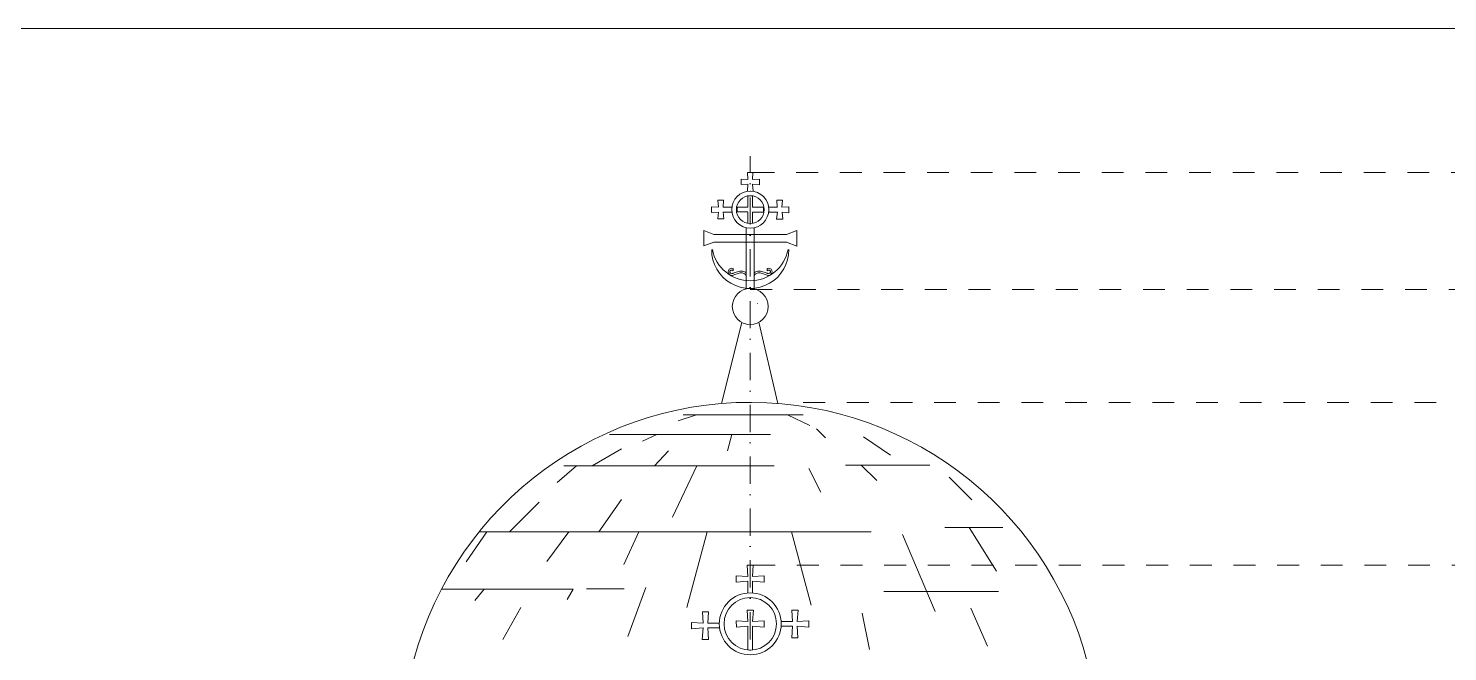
# Model space of a CAD drawing. Header units: millimetres. Extents: x -490789 to -449459, y 209001 to 327650.
# Drawn here: x -479871 to -470695, y 293554 to 297583 of the extents above; entities that cross this region are included whole.
import ezdxf

# ---------------------------------------------------------------- set-up
doc = ezdxf.new("R2010")
doc.units = ezdxf.units.MM
doc.header["$MEASUREMENT"] = 0
doc.linetypes.add('Штриховая', pattern=[282.222223, 141.111112, -141.111112])
doc.linetypes.add('Штрихпунктирная', pattern=[335.138881, 176.388884, -88.194442, 0, -70.555556])
for name, color, linetype, lineweight in [('0_Ном._пера__7_Ном._пера__7_Ном._пера__7', 7, 'Continuous', 18), ('0_Ном_пера__14_Ном_пера__14_Ном_пера__14_Ном_пера__14_Ном_пера__14_Ном_пера__14_Ном_пера__14_Ном_пера__14_Ном_пера__14_Ном_пера__14_Ном_пера__14_Ном_пера__14_Ном_пера__14_Ном_пера__14_Ном_пера__14_Ном_пера__14_Ном_пера__14_Ном._пера__14_Ном_пера__14_Ном_2_Ном._пера__8', 8, 'Continuous', 18), ('0_Ном_пера__15_Ном_пера__15_Ном_пера__15_Ном_пера__15_Ном_пера__15_Ном_пера__15_Ном_пера__15_Ном_пера__15_Ном_пера__15_Ном_пера__15_Ном_пера__15_Ном_пера__15_Ном_пера__15_Ном_пера__15_Ном_пера__15_Ном._пера__15_Ном_пера__15_Ном._пера__15_Ном_пера__15_Но_1_Ном._пера__8', 8, 'Continuous', 18), ('0_Ном_пера__1_Ном_пера__1_Ном_пера__1_Ном_пера__1_Ном_пера__1_Ном_пера__1_Ном_пера__1_Ном_пера__1_Ном_пера__1_Ном_пера__12_Ном_пера__12_Ном_пера__12_Ном_пера__12_Ном_пера__12_Ном_пера__12_Ном_пера__12_Ном_пера__12_Ном_пера__1_Ном_пера__1_Ном_пера__1_Ном_9_Ном._пера__12', 12, 'Continuous', 18), ('0_Ном_пера__7_Ном_пера__7_Ном_пера__7_Ном_пера__7_Ном_пера__7_Ном_пера__7_Ном_пера__7_Ном_пера__7_Ном_пера__7_Ном_пера__7_Ном_пера__7_Ном_пера__7_Ном_пера__7_Ном_пера__7_Ном_пера__7_Ном_пера__7_Ном_пера__7_Ном_пера__7_Ном_пера__7_Ном_пера__7_Ном_пера__7_8_Ном._пера__7', 7, 'Continuous', 18), ('0_Ном_пера__7_Ном_пера__7_Ном_пера__7_Ном_пера__7_Ном_пера__7_Ном_пера__7_Ном_пера__7_Ном_пера__7_Ном_пера__7_Ном_пера__7_Ном_пера__7_Ном_пера__7_Ном_пера__7_Ном_пера__7_Ном_пера__7_Ном_пера__7_Ном_пера__7_Ном_пера__7_Ном_пера__7_Ном_пера__7_Ном_пера__7_C_Ном._пера__8', 8, 'Continuous', 18), ('0_Ном_пера__7_Ном_пера__7_Ном_пера__7_Ном_пера__7_Ном_пера__7_Ном_пера__7_Ном_пера__7_Ном_пера__7_Ном_пера__7_Ном_пера__7_Ном_пера__7_Ном_пера__7_Ном_пера__7_Ном_пера__7_Ном_пера__7_Ном_пера__7_Ном_пера__7_Ном_пера__7_Ном_пера__7_Ном_пера__7_Ном_пера__7_E_Ном._пера__7', 7, 'Continuous', 18), ('11EXPLICACIA_Ном_пера__7_Ном_пера__7_Ном_пера__7_Ном_пера__7_Ном_пера__7_Ном_пера__7_Ном_пера__7_Ном_пера__7_Ном_пера__7_Ном_пера__7_Ном._пера__7_Ном_пера__7_Ном._пера__7_Ном_пера__7_Ном._пера__7_Ном_пера__7_Ном_пера__7_Ном_пера__7_Ном_пера__7_Ном._пера_8_Ном._пера__7', 7, 'Continuous', 18), ('hatch_Ном_пера__254_Ном_пера__254_Ном_пера__254_Ном._пера__254_Ном_пера__254_Ном._пера__9_Ном_пера__9_Ном_пера__9_Ном_пера__12_Ном_пера__12_Ном_пера__12_Ном_пера__12_Ном_пера__12_Ном_пера__12_Ном_пера__12_Ном_пера__12_Ном_пера__12_Ном_пера__12_Ном_пера__8_Ном._пера__7', 7, 'Continuous', 18), ('hatch_Ном_пера__254_Ном_пера__254_Ном_пера__254_Ном._пера__254_Ном_пера__254_Ном._пера__9_Ном_пера__9_Ном_пера__9_Ном_пера__12_Ном_пера__12_Ном_пера__12_Ном_пера__12_Ном_пера__12_Ном_пера__12_Ном_пера__1_Ном_пера__1_Ном_пера__1_Ном_пера__1_Ном_пера__1_Н_B_Ном._пера__7', 7, 'Continuous', 18), ('Line 0.25_Ном_пера__7_Ном_пера__7_Ном_пера__7_Ном_пера__7_Ном_пера__7_Ном_пера__7_Ном_пера__7_Ном_пера__7_Ном_пера__7_Ном_пера__7_Ном_пера__7_Ном._пера__7_Ном._пера__7_Ном._пера__7_Ном._пера__7_Ном._пера__102_Ном._пера__102', 102, 'Continuous', 18), ('Line 0.25_Ном_пера__7_Ном_пера__7_Ном_пера__7_Ном_пера__7_Ном_пера__7_Ном_пера__7_Ном_пера__7_Ном_пера__7_Ном_пера__7_Ном_пера__7_Ном_пера__7_Ном_пера__7_Ном_пера__7_Ном_пера__7_Ном_пера__7_Ном_пера__7_Ном_пера__7_Ном_пера__7_Ном_пера__7_Ном_пера__7_Ном_D_Ном._пера__7', 7, 'Continuous', 18)]:
    doc.layers.add(name, color=color, linetype=linetype, lineweight=lineweight)

msp = doc.modelspace()

# ---------------------------------------------------------------- linework, layer by layer
at = {"layer": '0_Ном._пера__7_Ном._пера__7_Ном._пера__7', "linetype": 'Continuous'}
for p, q in [((-475217.2, 296651.2), (-475190.8, 296651.2)), ((-475190.2, 296651.2), (-475216.6, 296651.2)), ((-475330, 295986.7), (-475333.5, 295987.8)), ((-475330, 295986.7), (-475327.9, 295986.2)), ((-475390.1, 295157.6), (-475258.2, 295682.5)), ((-475148.1, 295683.1), (-475025.1, 295157.5)), ((-475183.9, 294112.9), (-475223.9, 294112.9))]:
    msp.add_line(p, q, dxfattribs=at)
msp.add_circle((-475203.7, 295785), 116.1, dxfattribs=at)
msp.add_arc((-475203.7, 292911.3), 2254.1, 12.32378, 167.27354, dxfattribs=at)
at = {"layer": '0_Ном_пера__14_Ном_пера__14_Ном_пера__14_Ном_пера__14_Ном_пера__14_Ном_пера__14_Ном_пера__14_Ном_пера__14_Ном_пера__14_Ном_пера__14_Ном_пера__14_Ном_пера__14_Ном_пера__14_Ном_пера__14_Ном_пера__14_Ном_пера__14_Ном_пера__14_Ном._пера__14_Ном_пера__14_Ном_2_Ном._пера__8', "linetype": 'Continuous'}
for p, q in [((-475557.3, 295082.5), (-475670.1, 295046)), ((-475637.4, 295084.6), (-474861.6, 295084.6)), ((-474962.6, 295084.6), (-474819.3, 295015)), ((-474775, 294993.2), (-474717, 294935.2)), ((-476113.1, 294958), (-475071.9, 294958)), ((-475900.1, 294914.5), (-475807.9, 294958)), ((-475322.8, 294958), (-475350.6, 294850.8)), ((-474472.4, 294942), (-474297.9, 294824)), ((-476226.6, 294755.1), (-476036.6, 294864.8)), ((-475822.4, 294755.1), (-475731.6, 294851.1)), ((-476327.3, 294755.1), (-476451.7, 294646.1)), ((-476408.9, 294755.1), (-475049.5, 294755.1)), ((-475548.8, 294755.1), (-475705.8, 294422.9)), ((-474824, 294736.8), (-474748.4, 294585.4)), ((-474587.8, 294759.7), (-474042.6, 294759.7)), ((-474486.8, 294759.7), (-474384.4, 294660)), ((-473916.9, 294680.8), (-473771.8, 294535.7)), ((-476182.8, 294328.6), (-476035.5, 294536.3)), ((-476760.2, 294328.6), (-476568.7, 294520)), ((-473945.8, 294355.4), (-473569.9, 294355.4)), ((-473788.1, 294355.4), (-473612.2, 294074.5)), ((-476907.5, 294328.6), (-477040.6, 294134.1)), ((-476954.3, 294328.6), (-474421.7, 294328.6)), ((-476376.3, 294328.6), (-476518.4, 294135.4)), ((-475924.9, 294328.6), (-476021.2, 294117.5)), ((-475482, 294328.6), (-475613.4, 293838.4)), ((-474936.5, 294328.6), (-474809.4, 293854)), ((-474218.6, 294310.2), (-474007.6, 293812.2)), ((-477200.9, 293956.4), (-476347.8, 293956.4)), ((-476923.6, 293956.4), (-476983.3, 293883.6)), ((-476347.8, 293956.4), (-476388, 293891.6)), ((-476261.9, 293960.4), (-476019, 293960.4)), ((-475879.1, 293969), (-475994.4, 293651.2)), ((-474339.8, 293943.3), (-473598.1, 293943.3))]:
    msp.add_line(p, q, dxfattribs=at)
at = {"layer": '0_Ном_пера__15_Ном_пера__15_Ном_пера__15_Ном_пера__15_Ном_пера__15_Ном_пера__15_Ном_пера__15_Ном_пера__15_Ном_пера__15_Ном_пера__15_Ном_пера__15_Ном_пера__15_Ном_пера__15_Ном_пера__15_Ном_пера__15_Ном._пера__15_Ном_пера__15_Ном._пера__15_Ном_пера__15_Но_1_Ном._пера__8', "linetype": 'Continuous'}
msp.add_line((-474479.3, 293801.8), (-474433.1, 293567.5), dxfattribs=at)
at = {"layer": '0_Ном_пера__1_Ном_пера__1_Ном_пера__1_Ном_пера__1_Ном_пера__1_Ном_пера__1_Ном_пера__1_Ном_пера__1_Ном_пера__1_Ном_пера__12_Ном_пера__12_Ном_пера__12_Ном_пера__12_Ном_пера__12_Ном_пера__12_Ном_пера__12_Ном_пера__12_Ном_пера__1_Ном_пера__1_Ном_пера__1_Ном_9_Ном._пера__12', "linetype": 'Штрихпунктирная'}
msp.add_line((-475203.7, 278211.6), (-475203.7, 296757.3), dxfattribs=at)
at = {"layer": '0_Ном_пера__7_Ном_пера__7_Ном_пера__7_Ном_пера__7_Ном_пера__7_Ном_пера__7_Ном_пера__7_Ном_пера__7_Ном_пера__7_Ном_пера__7_Ном_пера__7_Ном_пера__7_Ном_пера__7_Ном_пера__7_Ном_пера__7_Ном_пера__7_Ном_пера__7_Ном_пера__7_Ном_пера__7_Ном_пера__7_Ном_пера__7_8_Ном._пера__7', "linetype": 'Continuous'}
for p, q in [((-475218.4, 296605.9), (-475263.4, 296608.7)), ((-475188.4, 296605.9), (-475143, 296608.4)), ((-475412.8, 296471.9), (-475375.9, 296471.9)), ((-475218.5, 296500.4), (-475218.5, 296426.7)), ((-475188.5, 296500.4), (-475188.5, 296427.1)), ((-475032.7, 296471.9), (-474995.4, 296471.9)), ((-475454.5, 296430), (-475454.5, 296392.3)), ((-475409.4, 296426.5), (-475454, 296430)), ((-475379.4, 296426.5), (-475322.4, 296426.5)), ((-475288.5, 296426.5), (-475218.5, 296426.5)), ((-475288.5, 296396.3), (-475218.5, 296396.3)), ((-475287.9, 296426.5), (-475287.9, 296395.9)), ((-475218.5, 296395.6), (-475218.5, 296322.7)), ((-475188.5, 296427.1), (-475117.4, 296427.1)), ((-475188.5, 296322.6), (-475188.5, 296395.8)), ((-475188.5, 296395.4), (-475117.4, 296395.4)), ((-475117.8, 296427.1), (-475117.8, 296395.9)), ((-475028.7, 296395.8), (-475084.8, 296395.8)), ((-474998.4, 296395.8), (-474953.9, 296391.5)), ((-474954, 296430), (-474954, 296391.5)), ((-475503.2, 296276.3), (-475503.2, 296177)), ((-474994.2, 296350.4), (-475033.7, 296350.4)), ((-474903.7, 296276), (-474903.7, 296175.7)), ((-475229.2, 296251.3), (-475438.2, 296251.3)), ((-475235.4, 296201.7), (-475438.2, 296201.7)), ((-475253.3, 296201.7), (-474967.7, 296201.7)), ((-475230, 296251.3), (-474967.7, 296251.3)), ((-475323.4, 295997.7), (-475320, 295997.7)), ((-475320, 295997.7), (-475316.4, 295998.2)), ((-475316.4, 295998.2), (-475313.7, 295999.6)), ((-475314.9, 296016.8), (-475314.9, 296031.6)), ((-475295.7, 296007.3), (-475313.7, 295999.6)), ((-475303.1, 295991.6), (-475288.9, 295996.9)), ((-475270.8, 296012.9), (-475295.7, 296007.3)), ((-475269.1, 296002.1), (-475288.9, 295996.9)), ((-475270.8, 296012.9), (-475267.6, 296013.4)), ((-475256.9, 296001.9), (-475269.1, 296002.1)), ((-475267.6, 296013.4), (-475265.2, 296013.4)), ((-475253.3, 296013), (-475265.2, 296013.4)), ((-475155.3, 296013), (-475143.4, 296013.4)), ((-475151.7, 296001.8), (-475139.5, 296002)), ((-475140.9, 296013.4), (-475143.4, 296013.4)), ((-475137.8, 296012.9), (-475140.9, 296013.4)), ((-475139.5, 296002), (-475119.6, 295996.9)), ((-475137.8, 296012.9), (-475112.8, 296007.3)), ((-475105.5, 295991.5), (-475119.6, 295996.9)), ((-475112.8, 296007.3), (-475094.9, 295999.6)), ((-475092.2, 295998.2), (-475094.9, 295999.6)), ((-475093.7, 296016.8), (-475093.7, 296031.6)), ((-475088.6, 295997.7), (-475092.2, 295998.2)), ((-475085.2, 295997.7), (-475088.6, 295997.7)), ((-475323.6, 295985.6), (-475327.9, 295986.2)), ((-475323.6, 295985.6), (-475318, 295986.2)), ((-475318, 295986.2), (-475303.1, 295991.6)), ((-475090.5, 295986.2), (-475105.5, 295991.5)), ((-475090.5, 295986.2), (-475085.7, 295985.7)), ((-475085.7, 295985.7), (-475080.7, 295986.2)), ((-475080.7, 295986.2), (-475074.8, 295987.9))]:
    msp.add_line(p, q, dxfattribs=at)
msp.add_circle((-475203.5, 296411.5), 90.1, dxfattribs=at)
for centre, radius, start, end in [((-475203.5, 296411.5), 119.7, 90, 89.66637), ((-475204.2, 296150.2), 249, 179.30174, 0.75868), ((-475204.2, 296200.6), 249, 190.96934, 349.09226), ((-475322.9, 296009.1), 23.8, 70.36334, 242.79428), ((-475324, 296009.4), 11.8, 38.89463, 272.94621), ((-475258.5, 295967.6), 34.3, 31.47557, 87.32935), ((-475253.8, 295981.3), 31.7, 39.31073, 89.17122), ((-475150.1, 295967.6), 34.3, 92.67065, 148.52443), ((-475154.8, 295981.3), 31.7, 90.82878, 140.68927), ((-475085.7, 296009.1), 23.8, 297.20572, 109.63666), ((-475084.6, 296009.4), 11.8, 267.05379, 141.10537)]:
    msp.add_arc(centre, radius, start, end, dxfattribs=at)
at = {"layer": '0_Ном_пера__7_Ном_пера__7_Ном_пера__7_Ном_пера__7_Ном_пера__7_Ном_пера__7_Ном_пера__7_Ном_пера__7_Ном_пера__7_Ном_пера__7_Ном_пера__7_Ном_пера__7_Ном_пера__7_Ном_пера__7_Ном_пера__7_Ном_пера__7_Ном_пера__7_Ном_пера__7_Ном_пера__7_Ном_пера__7_Ном_пера__7_C_Ном._пера__8', "linetype": 'Continuous'}
for p, q in [((-476803.2, 293631.1), (-476686.4, 293838.8)), ((-473777.9, 293833.9), (-473669, 293588.7))]:
    msp.add_line(p, q, dxfattribs=at)
at = {"layer": '0_Ном_пера__7_Ном_пера__7_Ном_пера__7_Ном_пера__7_Ном_пера__7_Ном_пера__7_Ном_пера__7_Ном_пера__7_Ном_пера__7_Ном_пера__7_Ном_пера__7_Ном_пера__7_Ном_пера__7_Ном_пера__7_Ном_пера__7_Ном_пера__7_Ном_пера__7_Ном_пера__7_Ном_пера__7_Ном_пера__7_Ном_пера__7_E_Ном._пера__7', "linetype": 'Continuous'}
for p, q in [((-475224.1, 294112.9), (-475218.7, 294039.1)), ((-475183.9, 294112.9), (-475188.7, 294039.6)), ((-475293.8, 294043.7), (-475218.7, 294039)), ((-475293.8, 294003.4), (-475218.7, 294008.3)), ((-475218.7, 294008.1), (-475219.1, 293933.3)), ((-475188.7, 294039.6), (-475113.8, 294043.7)), ((-475188.7, 293933.3), (-475188.7, 294008.3)), ((-475188.7, 294008.3), (-475113.8, 294003.5)), ((-475513.1, 293811.2), (-475508.1, 293737.4)), ((-475472.8, 293811.2), (-475478.1, 293737.9)), ((-475224.1, 293821.9), (-475218.6, 293748.1)), ((-475183.8, 293822.4), (-475188.6, 293748.6)), ((-474935, 293822.1), (-474929.6, 293748.4)), ((-474894.7, 293822.1), (-474899.6, 293748.8)), ((-475583.8, 293741.5), (-475508.1, 293737.4)), ((-475583.7, 293701.2), (-475508.1, 293706.7)), ((-475508.1, 293706.5), (-475514.2, 293631.6)), ((-475478.1, 293737.9), (-475403.3, 293737.9)), ((-475473.9, 293631.6), (-475478.1, 293706.7)), ((-475478.1, 293706.7), (-475403.3, 293706.7)), ((-475293.8, 293752.4), (-475218.6, 293748.1)), ((-475293.7, 293712.2), (-475218.6, 293717.4)), ((-475218.6, 293717.4), (-475219, 293564.2)), ((-475188.6, 293748.6), (-475113.6, 293752.6)), ((-475188.6, 293564.2), (-475188.6, 293717.4)), ((-475188.6, 293717.4), (-475113.6, 293712.3)), ((-475004.2, 293748.3), (-474929.6, 293748.3)), ((-475004.2, 293717.6), (-474929.6, 293717.6)), ((-474929.6, 293717.4), (-474935.7, 293642.6)), ((-474899.6, 293748.8), (-474824, 293753)), ((-474895.5, 293642.6), (-474899.6, 293717.6)), ((-474899.6, 293717.6), (-474824, 293712.7))]:
    msp.add_line(p, q, dxfattribs=at)
for radius in [200.1, 169.7]:
    msp.add_circle((-475203.7, 293733.2), radius, dxfattribs=at)
at = {"layer": '11EXPLICACIA_Ном_пера__7_Ном_пера__7_Ном_пера__7_Ном_пера__7_Ном_пера__7_Ном_пера__7_Ном_пера__7_Ном_пера__7_Ном_пера__7_Ном_пера__7_Ном._пера__7_Ном_пера__7_Ном._пера__7_Ном_пера__7_Ном._пера__7_Ном_пера__7_Ном_пера__7_Ном_пера__7_Ном_пера__7_Ном._пера_8_Ном._пера__7', "linetype": 'Continuous'}
msp.add_line((-449588.7, 297583.5), (-488788.7, 297583.5), dxfattribs=at)
at = {"layer": 'hatch_Ном_пера__254_Ном_пера__254_Ном_пера__254_Ном._пера__254_Ном_пера__254_Ном._пера__9_Ном_пера__9_Ном_пера__9_Ном_пера__12_Ном_пера__12_Ном_пера__12_Ном_пера__12_Ном_пера__12_Ном_пера__12_Ном_пера__12_Ном_пера__12_Ном_пера__12_Ном_пера__12_Ном_пера__8_Ном._пера__7', "linetype": 'Continuous'}
for p, q in [((-475229.2, 296294.4), (-475229.2, 296191.2)), ((-475179.3, 296187.7), (-475179.3, 296294.2)), ((-475229.2, 296202.2), (-475229.2, 295898.4)), ((-475179.3, 296202.2), (-475179.3, 295898.6)), ((-475157.8, 295804), (-475158.3, 295804.6))]:
    msp.add_line(p, q, dxfattribs=at)
at = {"layer": 'hatch_Ном_пера__254_Ном_пера__254_Ном_пера__254_Ном._пера__254_Ном_пера__254_Ном._пера__9_Ном_пера__9_Ном_пера__9_Ном_пера__12_Ном_пера__12_Ном_пера__12_Ном_пера__12_Ном_пера__12_Ном_пера__12_Ном_пера__1_Ном_пера__1_Ном_пера__1_Ном_пера__1_Ном_пера__1_Н_B_Ном._пера__7', "linetype": 'Continuous'}
for p, q in [((-475293.8, 294043.7), (-475293.8, 294003.4)), ((-475113.8, 294043.7), (-475113.8, 294003.4)), ((-475513.1, 293811.2), (-475472.8, 293811.2)), ((-475508.1, 293811.2), (-475478.1, 293811.2)), ((-475224.1, 293822.5), (-475183.9, 293822.5)), ((-474935, 293822.1), (-474894.7, 293822.1)), ((-475583.8, 293741.5), (-475583.7, 293701.2)), ((-475293.8, 293752.4), (-475293.7, 293712.2)), ((-475113.6, 293752.6), (-475113.6, 293712.3)), ((-474824, 293753), (-474824, 293712.7)), ((-475514.2, 293631.6), (-475473.9, 293631.6)), ((-474935.7, 293642.6), (-474895.5, 293642.6))]:
    msp.add_line(p, q, dxfattribs=at)
at = {"layer": 'Line 0.25_Ном_пера__7_Ном_пера__7_Ном_пера__7_Ном_пера__7_Ном_пера__7_Ном_пера__7_Ном_пера__7_Ном_пера__7_Ном_пера__7_Ном_пера__7_Ном_пера__7_Ном._пера__7_Ном._пера__7_Ном._пера__7_Ном._пера__7_Ном._пера__102_Ном._пера__102', "linetype": 'Штриховая'}
for p, q in [((-475189, 296651.2), (-464946.6, 296651.2)), ((-475203.7, 295895.2), (-464945.2, 295895.2)), ((-474861.5, 295165.3), (-464938.9, 295165.3)), ((-475183.9, 294112.9), (-464933.6, 294112.9))]:
    msp.add_line(p, q, dxfattribs=at)
at = {"layer": 'Line 0.25_Ном_пера__7_Ном_пера__7_Ном_пера__7_Ном_пера__7_Ном_пера__7_Ном_пера__7_Ном_пера__7_Ном_пера__7_Ном_пера__7_Ном_пера__7_Ном_пера__7_Ном_пера__7_Ном_пера__7_Ном_пера__7_Ном_пера__7_Ном_пера__7_Ном_пера__7_Ном_пера__7_Ном_пера__7_Ном_пера__7_Ном_D_Ном._пера__7', "linetype": 'Continuous'}
for p, q in [((-475186.1, 296651.2), (-475221, 296651.2)), ((-475218.4, 296605.7), (-475221, 296651.2)), ((-475188.4, 296605.9), (-475186.1, 296651.2)), ((-475263.4, 296573.1), (-475263.4, 296608.7)), ((-475263.4, 296573.1), (-475218.4, 296576)), ((-475221.1, 296529.9), (-475218.4, 296576)), ((-475143.8, 296572.6), (-475188.4, 296575.2)), ((-475185.6, 296529.9), (-475188.4, 296575.2)), ((-475143.3, 296572.6), (-475143.3, 296608.4)), ((-475409.4, 296426.5), (-475412.8, 296471.9)), ((-475379.4, 296426.5), (-475375.9, 296472.2)), ((-475032.7, 296471.9), (-475028.8, 296426.6)), ((-474995.4, 296471.9), (-474998.8, 296426.8)), ((-475454.4, 296392.2), (-475409.5, 296395.8)), ((-475413.4, 296351.8), (-475409.5, 296395.8)), ((-475322.3, 296395.9), (-475379.4, 296395.9)), ((-475375.4, 296351.4), (-475379.4, 296395.9)), ((-475084.8, 296426.5), (-475028.6, 296426.5)), ((-475028.7, 296395.8), (-475033.7, 296350.4)), ((-474954.4, 296430), (-474998.8, 296426.9)), ((-474998.4, 296395.8), (-474994.2, 296350.4)), ((-475438.2, 296251.3), (-475503.2, 296276.3)), ((-475375.4, 296351.4), (-475413.4, 296351.4)), ((-474968.7, 296251.2), (-474903.7, 296276)), ((-475438.2, 296201.7), (-475503.2, 296177)), ((-474968.7, 296201.7), (-474903.7, 296175.7))]:
    msp.add_line(p, q, dxfattribs=at)

doc.saveas('drawing.dxf')
